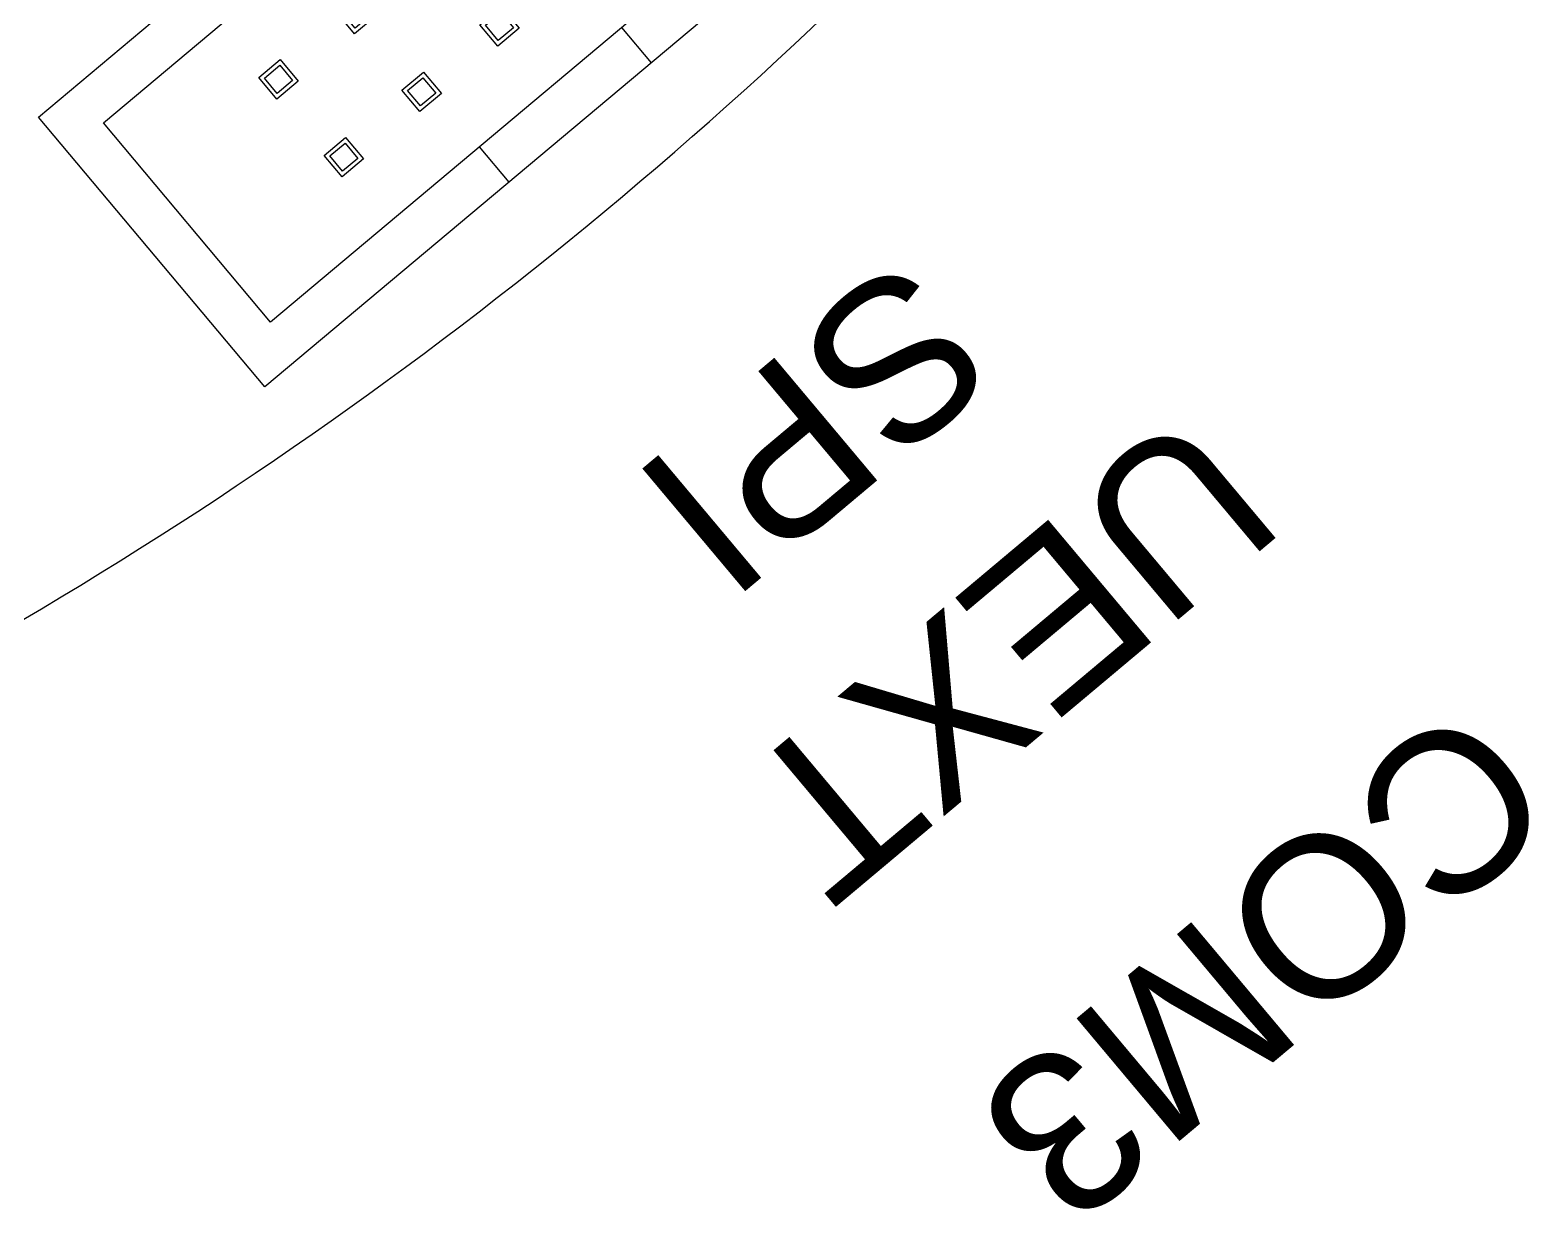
# Model space of a CAD drawing. Header units: millimetres. Extents: x -305 to 613, y 14 to 241.
# Drawn here: x -114.36 to -76.88, y 17.78 to 47.24 of the extents above; entities that cross this region are included whole.
import ezdxf

# ---------------------------------------------------------------- set-up
doc = ezdxf.new("R2010")
doc.units = ezdxf.units.MM
doc.header["$MEASUREMENT"] = 0
doc.layers.add('BOARD', color=4, linetype='Continuous', lineweight=30)
doc.layers.add('TOP_SILK', color=6, linetype='Continuous')
doc.styles.get("Standard").update_dxf_attribs({"font": 'DroidSansMono.ttf'})

# ---------------------------------------------------------------- blocks, each defined once
blk = doc.blocks.new('PCB-OUTLINE')
at = {"linetype": 'Continuous'}
blk.add_arc((0, -65), 110, 210.4167, 229.5833, dxfattribs=at)
blk = doc.blocks.new('BOX-HEADER-2x5-FRONT')
at = {"linetype": 'Continuous'}
for p, q in [((7.96, 7.65), (7.96, 8.8)), ((12.6, 7.65), (12.6, 8.8)), ((5.55, 6.02), (4.85, 6.02)), ((4.85, 6.02), (4.85, 5.32)), ((5.55, 5.32), (5.55, 6.02)), ((8.09, 6.02), (7.39, 6.02)), ((7.39, 6.02), (7.39, 5.32)), ((8.09, 5.32), (8.09, 6.02)), ((10.63, 6.02), (9.93, 6.02)), ((9.93, 6.02), (9.93, 5.32)), ((10.63, 5.32), (10.63, 6.02)), ((13.17, 6.02), (12.47, 6.02)), ((12.47, 6.02), (12.47, 5.32)), ((13.17, 5.32), (13.17, 6.02)), ((15.71, 6.02), (15.01, 6.02)), ((15.01, 6.02), (15.01, 5.32)), ((15.71, 5.32), (15.71, 6.02)), ((5.45, 5.92), (4.95, 5.92)), ((4.95, 5.92), (4.95, 5.42)), ((5.45, 5.42), (5.45, 5.92)), ((7.99, 5.92), (7.49, 5.92)), ((7.49, 5.92), (7.49, 5.42)), ((7.99, 5.42), (7.99, 5.92)), ((10.53, 5.92), (10.03, 5.92)), ((10.03, 5.92), (10.03, 5.42)), ((10.53, 5.42), (10.53, 5.92)), ((13.07, 5.92), (12.57, 5.92)), ((12.57, 5.92), (12.57, 5.42)), ((13.07, 5.42), (13.07, 5.92)), ((15.61, 5.92), (15.11, 5.92)), ((15.11, 5.92), (15.11, 5.42)), ((15.61, 5.42), (15.61, 5.92)), ((4.85, 5.32), (5.55, 5.32)), ((4.95, 5.42), (5.45, 5.42)), ((7.39, 5.32), (8.09, 5.32)), ((7.49, 5.42), (7.99, 5.42)), ((9.93, 5.32), (10.63, 5.32)), ((10.03, 5.42), (10.53, 5.42)), ((12.47, 5.32), (13.17, 5.32)), ((12.57, 5.42), (13.07, 5.42)), ((15.01, 5.32), (15.71, 5.32)), ((15.11, 5.42), (15.61, 5.42)), ((5.55, 3.48), (4.85, 3.48)), ((4.85, 3.48), (4.85, 2.78)), ((5.45, 3.38), (4.95, 3.38)), ((4.95, 3.38), (4.95, 2.88)), ((5.45, 2.88), (5.45, 3.38)), ((5.55, 2.78), (5.55, 3.48)), ((8.09, 3.48), (7.39, 3.48)), ((7.39, 3.48), (7.39, 2.78)), ((7.99, 3.38), (7.49, 3.38)), ((7.49, 3.38), (7.49, 2.88)), ((7.99, 2.88), (7.99, 3.38)), ((8.09, 2.78), (8.09, 3.48)), ((10.63, 3.48), (9.93, 3.48)), ((9.93, 3.48), (9.93, 2.78)), ((10.53, 3.38), (10.03, 3.38)), ((10.03, 3.38), (10.03, 2.88)), ((10.53, 2.88), (10.53, 3.38)), ((10.63, 2.78), (10.63, 3.48)), ((13.17, 3.48), (12.47, 3.48)), ((12.47, 3.48), (12.47, 2.78)), ((13.07, 3.38), (12.57, 3.38)), ((12.57, 3.38), (12.57, 2.88)), ((13.07, 2.88), (13.07, 3.38)), ((13.17, 2.78), (13.17, 3.48)), ((15.71, 3.48), (15.01, 3.48)), ((15.01, 3.48), (15.01, 2.78)), ((15.61, 3.38), (15.11, 3.38)), ((15.11, 3.38), (15.11, 2.88)), ((15.61, 2.88), (15.61, 3.38)), ((15.71, 2.78), (15.71, 3.48)), ((4.85, 2.78), (5.55, 2.78)), ((4.95, 2.88), (5.45, 2.88)), ((7.39, 2.78), (8.09, 2.78)), ((7.49, 2.88), (7.99, 2.88)), ((9.93, 2.78), (10.63, 2.78)), ((10.03, 2.88), (10.53, 2.88)), ((12.47, 2.78), (13.17, 2.78)), ((12.57, 2.88), (13.07, 2.88)), ((15.01, 2.78), (15.71, 2.78)), ((15.11, 2.88), (15.61, 2.88))]:
    blk.add_line(p, q, dxfattribs=at)
for points in [[(20.56, 0), (20.56, 8.8), (0, 8.8), (0, 0)], [(19.41, 1.15), (19.41, 7.65), (1.15, 7.65), (1.15, 1.15)]]:
    blk.add_lwpolyline(points, close=True, dxfattribs=at)

msp = doc.modelspace()

# ---------------------------------------------------------------- block references
at = {"linetype": 'Continuous', "xscale": -1, "rotation": 219.9999999999998}
msp.add_blockref('BOX-HEADER-2x5-FRONT', (-114.151, 45.065), dxfattribs=at)
at = {"layer": 'BOARD', "linetype": 'Continuous', "rotation": 89.99999999999999}
msp.add_blockref('PCB-OUTLINE', (-235.268, 127.348), dxfattribs=at)

# ---------------------------------------------------------------- texts
at = {"layer": 'TOP_SILK', "linetype": 'Continuous', "char_height": 0.2, "width": 20.91329, "attachment_point": 5, "rotation": 220}
for s, insert in [('{\\fArial|b0|i0|c0|p0;\\H20x;SPI}', (-94.741, 37.338)), ('{\\fArial|b0|i0|c0|p0;\\H20x;UEXT}', (-89.92, 31.593)), ('{\\fArial|b0|i0|c0|p0;\\H20x;COM3}', (-83.492, 23.932))]:
    msp.add_mtext(s, dxfattribs=dict(at, insert=insert))

doc.saveas('drawing.dxf')
